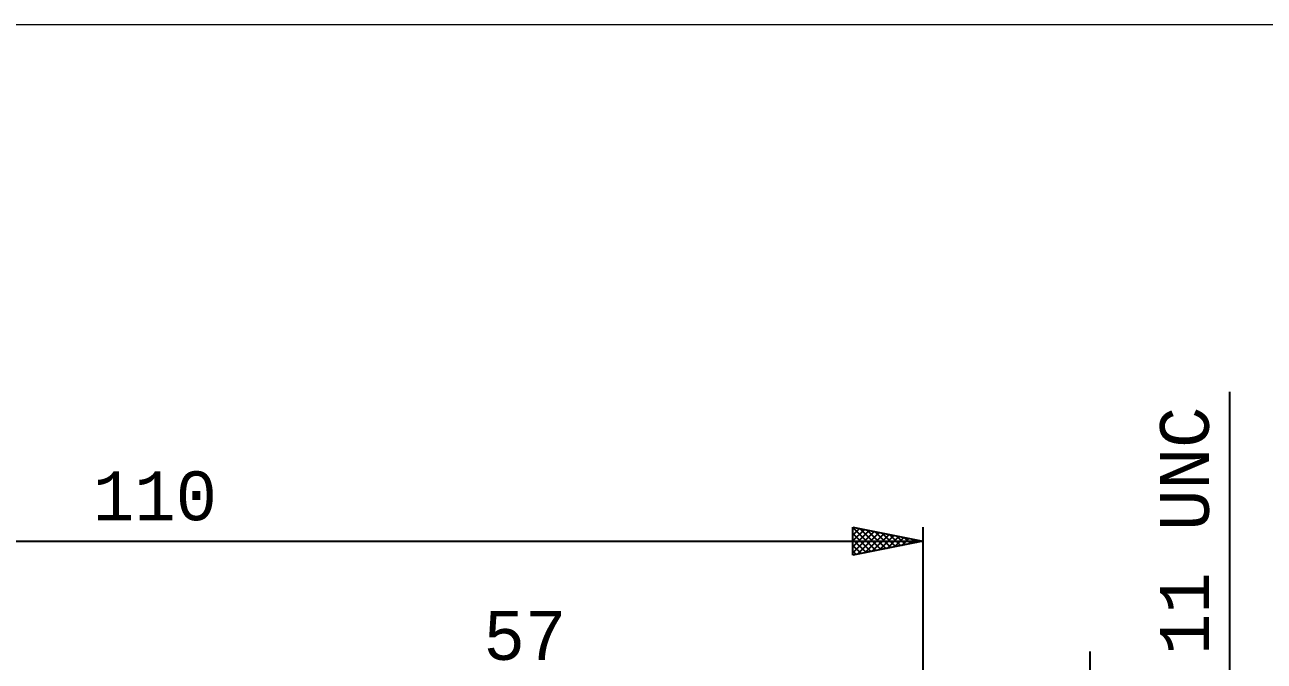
# Model space of a CAD drawing. Header units: millimetres. Extents: x -94 to 139, y -55 to 77.
# Drawn here: x -7.3 to 81.5, y 31.3 to 76.9 of the extents above; entities that cross this region are included whole.
import ezdxf
from ezdxf.enums import TextEntityAlignment as Align

# ---------------------------------------------------------------- set-up
doc = ezdxf.new("R2010")
doc.units = ezdxf.units.MM
doc.header["$LTSCALE"] = 7.8
for name, color, linetype in [('2', 7, 'CONTINUOUS'), ('INFTOTAL', 9, 'CONTINUOUS'), ('SK2', 7, 'CONTINUOUS')]:
    doc.layers.add(name, color=color, linetype=linetype)
doc.styles.get("Standard").update_dxf_attribs({"font": 'Monospac821 BT'})

msp = doc.modelspace()

# ---------------------------------------------------------------- linework, layer by layer
at = {"layer": '2', "color": 7, "linetype": 'CONTINUOUS', "lineweight": 25}
for p, q in [((79, -14.938), (79, 50.637)), ((69, -13.67), (69, 32.045))]:
    msp.add_line(p, q, dxfattribs=at)
at = {"layer": 'INFTOTAL', "color": 9, "linetype": 'CONTINUOUS', "lineweight": 18}
msp.add_line((97.9, 76.931), (-93.5, 76.931), dxfattribs=at)
at = {"layer": 'SK2', "color": 7, "linetype": 'CONTINUOUS', "lineweight": 25}
for p, q in [((52, 38.938), (52, 40.938)), ((52, 40.938), (57, 39.938)), ((52, 40.802), (52.113, 40.915)), ((52, 40.914), (53.647, 39.267)), ((52, 40.378), (52.466, 40.844)), ((57, 40.938), (57, 7.938)), ((52, 39.953), (52.82, 40.773)), ((52, 39.529), (53.174, 40.703)), ((52, 39.105), (53.527, 40.632)), ((52, 40.49), (53.293, 39.196)), ((52, 40.065), (52.94, 39.125)), ((52.321, 39.002), (53.881, 40.561)), ((52.501, 40.837), (54, 39.338)), ((52.851, 39.108), (54.234, 40.491)), ((53.031, 40.731), (54.354, 39.408)), ((53.382, 39.214), (54.588, 40.42)), ((53.561, 40.625), (54.708, 39.479)), ((53.912, 39.32), (54.941, 40.349)), ((54.092, 40.519), (55.061, 39.55)), ((54.442, 39.426), (55.295, 40.279)), ((54.622, 40.413), (55.415, 39.62)), ((54.973, 39.532), (55.648, 40.208)), ((55.152, 40.307), (55.768, 39.691)), ((55.503, 39.638), (56.002, 40.137)), ((55.683, 40.201), (56.122, 39.762)), ((56.033, 39.744), (56.356, 40.066)), ((56.213, 40.095), (56.475, 39.833)), ((56.564, 39.85), (56.709, 39.996)), ((56.743, 39.989), (56.829, 39.903)), ((-53, 39.938), (57, 39.938)), ((57, 39.938), (52, 38.938)), ((52, 39.641), (52.586, 39.055)), ((52, 39.217), (52.233, 38.984))]:
    msp.add_line(p, q, dxfattribs=at)

# ---------------------------------------------------------------- texts
at = {"layer": '2', "color": 7, "linetype": 'CONTINUOUS', "lineweight": 25}
msp.add_text('5/8 - 11 UNC', height=3.5, rotation=90, dxfattribs=at).set_placement((77.5, 31.787), align=Align.CENTER)
msp.add_text('57', height=3.5, dxfattribs=at).set_placement((28.5, 31.438), align=Align.CENTER)
at = {"layer": 'SK2', "color": 7, "linetype": 'CONTINUOUS', "lineweight": 25}
msp.add_text('110', height=3.5, dxfattribs=at).set_placement((2, 41.438), align=Align.CENTER)

doc.saveas('drawing.dxf')
